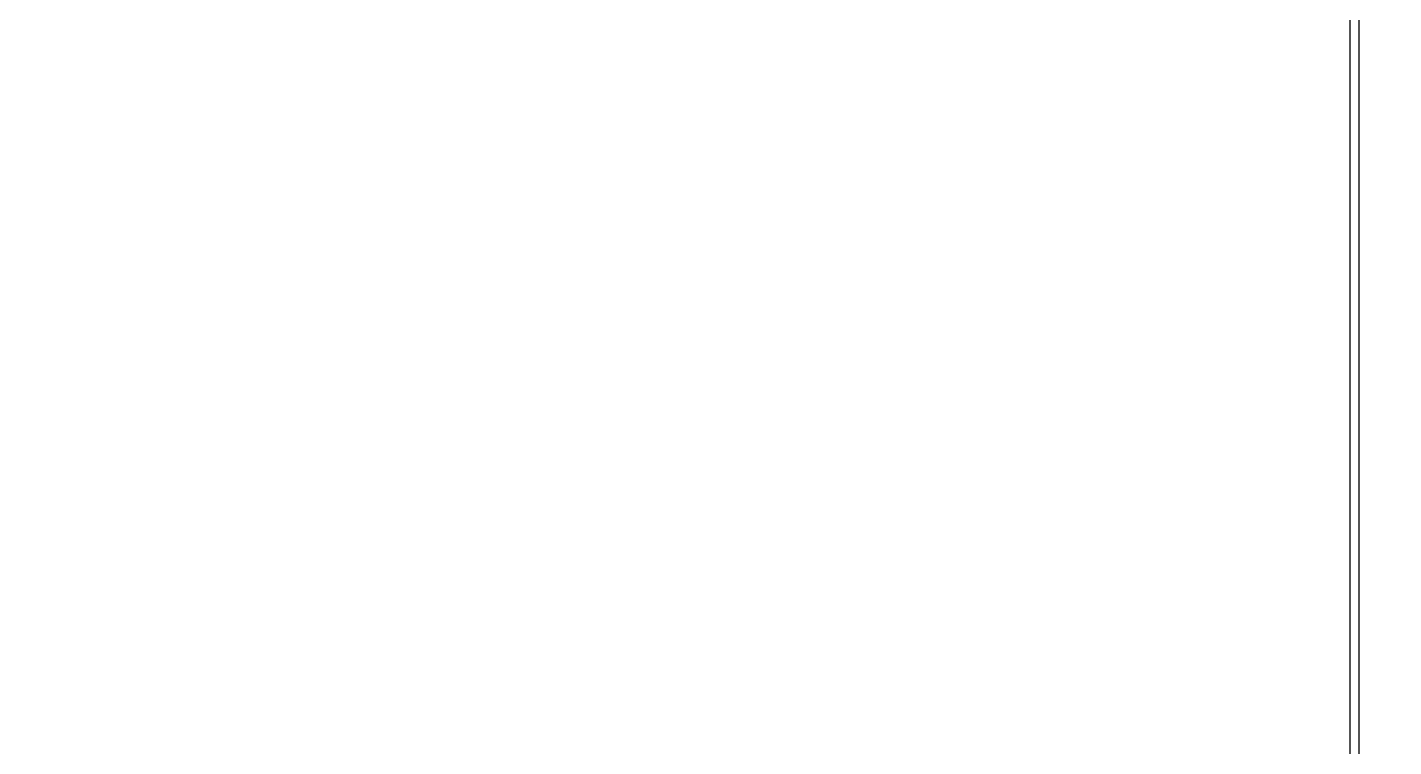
# Model space of a CAD drawing. Header units: millimetres. Extents: x 1650 to 6065, y 324 to 3836.
# Drawn here: x 4484 to 5964, y 1496 to 2276 of the extents above; entities that cross this region are included whole.
import ezdxf

# ---------------------------------------------------------------- set-up
doc = ezdxf.new("R2010")
doc.units = ezdxf.units.MM
doc.layers.add('D-tarama (beton-siva-duvar-fitil-vs.)', color=8, linetype='Continuous')

msp = doc.modelspace()

# ---------------------------------------------------------------- hatches: boundary and pattern name
h = msp.add_hatch()
h.set_pattern_fill('ANSI31', color=256)
h.set_pattern_definition([(45, (0, 0.16), (-2.245064, 2.245064), [])])
h.paths.add_polyline_path([(4726.4, 1913.8), (4725.8, 1913.8), (4725.8, 1911.8)])
at = {"layer": 'D-tarama (beton-siva-duvar-fitil-vs.)'}
h = msp.add_hatch(dxfattribs=at)
h.set_pattern_fill('AR-SAND', color=256, scale=0.01, double=1)
h.set_pattern_definition([(37.5, (-25025.68583, -1860.79403), (-0.016000313, 0.4894132373), [0, -0.38608, 0, -0.4318, 0, -0.41275]), (7.5, (-25025.68583, -1860.794), (0.449523283, 0.7168251), [0, -0.20828, 0, -0.34798, 0, -0.13335]), (327.5, (-25025.99825, -1860.79403), (0.79099237, 0.0014371847), [0, -0.127, 0, -0.4572, 0, -0.5969]), (317.5, (-25025.99825, -1860.794), (0.763556452, 0.222929323), [0, -0.0635, 0, -0.29972, 0, -0.3429])])
h.paths.add_polyline_path([(5962.9, 1860.9), (5962.9, 1860.9), (5964.4, 1860.9), (5964.4, 1860.9), (5964.4, 1860.9)])
h = msp.add_hatch(dxfattribs=at)
h.set_pattern_fill('AR-CONC', color=256, scale=0.2)
h.set_pattern_definition([(50, (-4025.1065, -1181.7022), (1.43452037, -0.12550427), [0.15, -1.65]), (355, (-4025.1065, -1181.7022), (-0.27750267, 1.50438427), [0.12, -1.32]), (100.451444, (-4024.987, -1181.7127), (1.1570177, 1.37887998), [0.12748038, -1.40228422]), (46.1842, (-4025.1065, -1181.3022), (2.13448266, -0.33103856), [0.225, -2.475]), (96.635635, (-4024.9287, -1181.3298), (1.8693239, 1.9482372), [0.1912207, -2.1034275]), (351.184164, (-4025.1065, -1181.3022), (1.8693239, 1.9482372), [0.18, -1.98]), (21, (-4024.9065, -1181.4022), (1.1938141, -0.80523778), [0.15, -1.65]), (326, (-4024.9065, -1181.4022), (0.48663066, 1.4503001), [0.12, -1.32]), (71.451445, (-4024.807, -1181.4693), (1.68044475, 0.6450623), [0.12748038, -1.40228422]), (37.5, (-4025.10655, -1181.7022), (0.02431971, 0.665787708), [0, -1.304, 0, -1.34, 0, -1.325]), (7.5, (-4025.10655, -1181.7022), (0.526139075, 0.788823424), [0, -0.764, 0, -1.274, 0, -0.505]), (327.5, (-4025.55255, -1181.7022), (1.067644872, -0.045109743), [0, -0.5, 0, -1.56, 0, -2.07]), (317.5, (-4025.75255, -1181.7022), (1.16637234, 0.200209965), [0, -0.65, 0, -1.036, 0, -1.47])])
h.paths.add_polyline_path([(5964.4, 1861.5), (5964.1, 1861.5), (5964.1, 1861.6), (5964.4, 1861.6)])

# ---------------------------------------------------------------- linework, layer by layer
at = {"elevation": 0}
for points in [[(1812.2, 716.6), (5927.2, 716.6), (5927.2, 3656.6), (1812.2, 3656.6)], [(1822.2, 726.6), (5917.2, 726.6), (5917.2, 3646.6), (1822.2, 3646.6)]]:
    msp.add_lwpolyline(points, close=True, dxfattribs=at)

doc.saveas('drawing.dxf')
